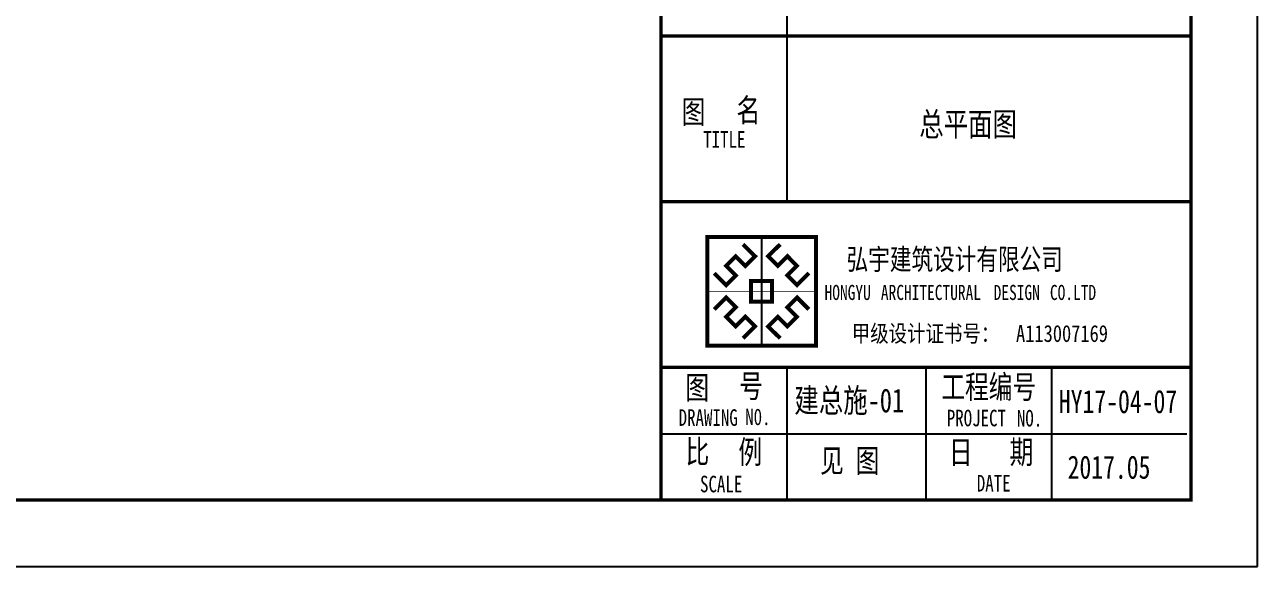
# Model space of a CAD drawing. Extents: x -534 to 560, y 572 to 1344.
# Drawn here: x 317.7 to 559.6, y 572 to 678.2 of the extents above; entities that cross this region are included whole.
import ezdxf

# ---------------------------------------------------------------- set-up
doc = ezdxf.new("R2010")
doc.units = 0
doc.header["$LTSCALE"] = 1000
doc.layers.get('0').update_dxf_attribs({"linetype": 'CONTINUOUS'})
doc.layers.add('TK', color=7, linetype='CONTINUOUS')
doc.layers.add('外轮廓线', color=2, linetype='CONTINUOUS')
doc.styles.add('-宋体', font='', dxfattribs={"width": 0.75})
doc.styles.add('_TEL_DIM', font='simhei.ttf', dxfattribs={"width": 0.8, "height": 3.5})
doc.styles.get('-宋体').set_extended_font_data('SimSun')

# ---------------------------------------------------------------- blocks, each defined once
blk = doc.blocks.new('logo')
at = {"color": 6}
blk.add_line((1004, 2011), (1004, 0), dxfattribs=at)
at = {"color": 6, "const_width": 74.6}
for points in [[(0, 2011), (2008, 2011), (2008, 0), (0, 0)], [(809, 1198), (1199, 1198), (1199, 813), (809, 813)]]:
    blk.add_lwpolyline(points, close=True, dxfattribs=at)
at = {"color": 6}
blk.add_lwpolyline([(0, 2011), (2008, 2011), (2008, 0), (0, 0)], close=True, dxfattribs=at)
for points, const_width in [([(660, 1874), (883, 1654), (704, 1475), (526, 1653), (350, 1477), (528, 1299), (350, 1120), (129, 1340)], 74.6), ([(1004, 2011), (1004, 0)], 15.2), ([(1348, 1874), (1125, 1654), (1304, 1475), (1482, 1653), (1658, 1477), (1480, 1299), (1659, 1120), (1879, 1340)], 74.6), ([(0, 1006), (2008, 1006)], 15.2), ([(660, 137), (883, 357), (704, 536), (526, 358), (350, 534), (528, 712), (350, 891), (129, 671)], 74.6), ([(1348, 137), (1125, 357), (1304, 536), (1482, 358), (1658, 534), (1480, 712), (1659, 891), (1879, 671)], 74.6)]:
    blk.add_lwpolyline(points, dxfattribs=dict(at, const_width=const_width))
blk = doc.blocks.new('BFGGFHBDRSGS')
at = {"layer": 'TK'}
for p, q in [((385484, -215638), (385484, -156238)), ((376484, -214638), (376484, -157238)), ((378384, -210137), (378384, -203637)), ((377684, -210137), (384484, -210137)), ((377684, -212637), (384484, -212637)), ((377684, -212637), (384419, -212637)), ((378384, -214638), (378384, -212637)), ((380484, -214638), (380484, -212637)), ((382384, -214638), (382384, -212637)), ((376484, -213637), (384419, -213637)), ((378684, -213637), (378884, -213637)), ((384484, -214638), (377684, -214638)), ((377684, -214638), (379384, -214638)), ((384484, -214637), (378532, -214637)), ((301384, -215638), (385484, -215638))]:
    blk.add_line(p, q, dxfattribs=at)
at = {"layer": 'TK', "const_width": 50}
for points in [[(303884, -214638), (384484, -214638), (384484, -157238), (303884, -157238)], [(376484, -157238), (384484, -157238), (384484, -214637), (376484, -214637)]]:
    blk.add_lwpolyline(points, close=True, dxfattribs=at)
for points in [[(376484, -207637), (384484, -207637)], [(376484, -210137), (384484, -210137)], [(376484, -212637), (384484, -212637)]]:
    blk.add_lwpolyline(points, dxfattribs=at)
at = {"layer": 'TK'}
blk.add_point((384484, -214637), dxfattribs=at)
at = {"layer": 'TK', "xscale": 0.8162497762823477, "yscale": 0.8162497762823477, "zscale": 0.8162497762823477}
blk.add_blockref('logo', (377181, -212309), dxfattribs=at)
at = {"layer": 'TK', "style": '-宋体', "width": 0.75}
for s, height, p in [('图', 350, (376793, -208955)), ('名', 350, (377622, -208930)), ('TITLE', 250, (377119, -209321)), ('图', 350, (376851, -213117)), ('号', 350, (377663, -213093)), ('工程编号', 350, (380713, -213105)), ('HY17-04-07', 350, (382488, -213326)), ('DRAWING', 250, (376748, -213518)), ('N0.', 250, (377753, -213507)), ('PROJECT', 250, (380796, -213525)), ('NO.', 250, (381854, -213528)), ('比', 350, (376853, -214082)), ('例', 350, (377651, -214088)), ('日', 350, (380829, -214091)), ('期', 350, (381744, -214089)), ('见 图', 350, (378883, -214219)), ('2017.05', 350, (382620, -214316)), ('SCALE', 250, (377071, -214521)), ('DATE', 250, (381249, -214509))]:
    blk.add_text(s, height=height, dxfattribs=at).set_placement(p)
at = {"layer": 'TK', "color": 9}
for s, height, style, width, p in [('弘宇建筑设计有限公司', 319, '-宋体', 0.75, (379284, -211164)), ('HONGYU', 227.8, '-宋体', 0.75, (378951, -211619, 0)), ('ARCHITECTURAL', 227.85, '-宋体', 0.75, (379801, -211619, 0)), ('DESIGN', 227.8, '-宋体', 0.75, (381503, -211619, 0)), ('CO.LTD', 227.8, '-宋体', 0.75, (382353, -211619, 0)), ('甲级设计证书号：', 255.1, '_TEL_DIM', 0.8, (379362, -212252)), ('A113007169', 255.1, '_TEL_DIM', 0.8, (381841, -212252))]:
    blk.add_text(s, height=height, dxfattribs=dict(at, style=style, width=width)).set_placement(p)
blk = doc.blocks.new('A$C37B82D5D')
at = {"xscale": 1.25, "yscale": 1.25, "zscale": 1.25}
blk.add_blockref('BFGGFHBDRSGS', (-376730, 269547), dxfattribs=at)

msp = doc.modelspace()

# ---------------------------------------------------------------- block references
at = {"layer": '外轮廓线', "ltscale": 0.03, "xscale": 0.01040000000011787, "yscale": 0.01040000000011787, "zscale": 0.01040000000024591}
msp.add_blockref('A$C37B82D5D', (-533.69, 572), dxfattribs=at)

# ---------------------------------------------------------------- texts
at = {"layer": 'TK', "color": 3, "style": '-宋体', "width": 0.75}
for s, p in [(' 总平面图', (490.88, 656.38)), ('建总施-01', (468.77, 602.2))]:
    msp.add_text(s, height=4.68, dxfattribs=at).set_placement(p)

doc.saveas('drawing.dxf')
